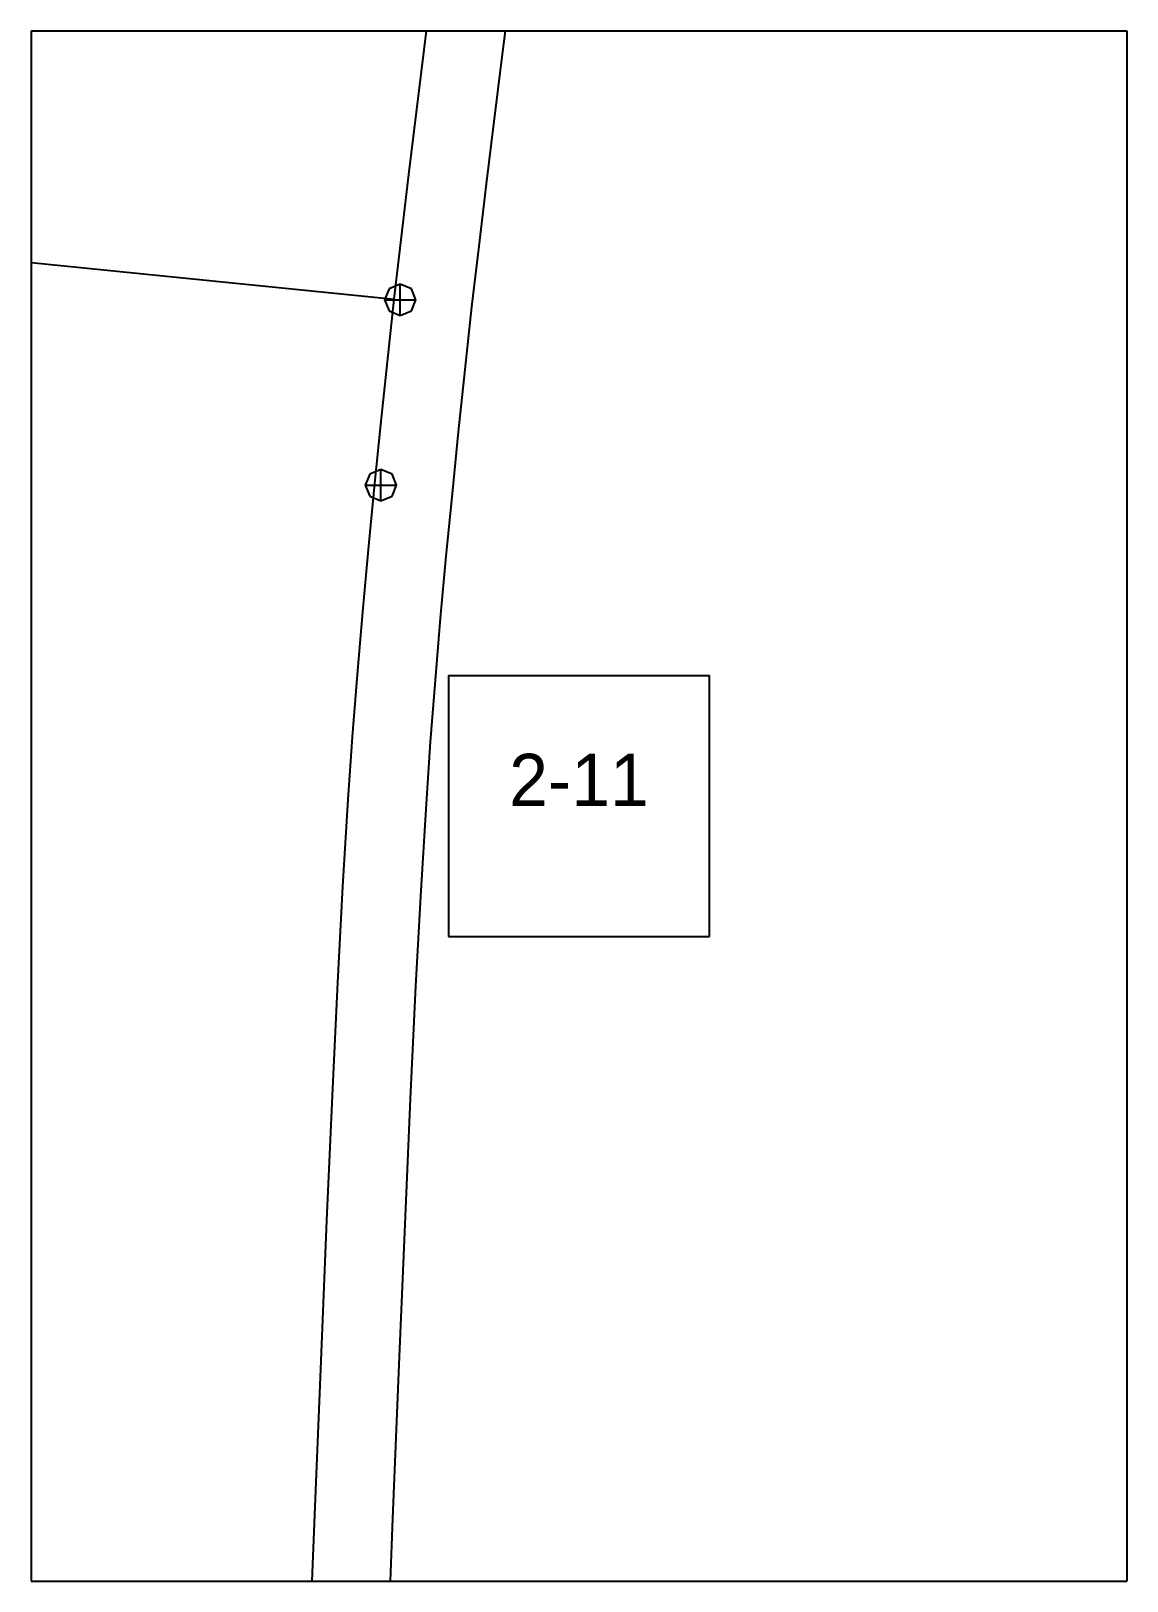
# Paper-space layout 'Plan 2-11' of a CAD drawing. Header units: metres, sheet in millimetres. Extents: x 0 to 210, y 0 to 297.
# The model-space entities are those that its viewports show. They can reach past a viewport. Long polylines and large blocks are cut down to what shows.
import ezdxf
from ezdxf.enums import TextEntityAlignment as Align

# ---------------------------------------------------------------- set-up
doc = ezdxf.new("R2010")
doc.units = ezdxf.units.M
for name, color, linetype in [('default', 7, 'Continuous'), ('TEXTLAYER', 7, 'Continuous'), ('VIEWPORTS', 7, 'Continuous')]:
    doc.layers.add(name, color=color, linetype=linetype)

msp = doc.modelspace()

# ---------------------------------------------------------------- linework, layer by layer
at = {"color": 9}
for p, q in [((2100, 0), (2100, -297)), ((2100, 0), (2100, -297)), ((2310, 0), (2310, -297)), ((2310, 0), (2310, -297)), ((1890, -297), (2100, -297)), ((1890, -297), (2100, -297)), ((2100, -297), (2310, -297)), ((2100, -297), (2100, -594)), ((2100, -297), (2310, -297)), ((2100, -297), (2100, -594)), ((2310, -297), (2520, -297)), ((2310, -297), (2310, -594)), ((2310, -297), (2520, -297)), ((2310, -297), (2310, -594)), ((2180, -420.5), (2230, -420.5)), ((2180, -420.5), (2180, -470.5)), ((2230, -470.5), (2230, -420.5)), ((2180, -470.5), (2230, -470.5)), ((1890, -594), (2100, -594)), ((1890, -594), (2100, -594)), ((2100, -594), (2310, -594)), ((2100, -594), (2100, -891)), ((2100, -594), (2310, -594)), ((2100, -594), (2100, -891)), ((2310, -594), (2520, -594)), ((2310, -594), (2310, -891)), ((2310, -594), (2520, -594)), ((2310, -594), (2310, -891))]:
    msp.add_line(p, q, dxfattribs=at)
at = {"layer": 'default', "color": 7, "linetype": 'Continuous'}
for p, q in [((2175.33, -300.59), (2176.87, -288.44)), ((2190.22, -302.43), (2191.75, -290.32)), ((2173.86, -312.55), (2175.33, -300.59)), ((2188.75, -314.37), (2190.22, -302.43)), ((1808.28, -311.81), (2169.56, -348.4)), ((2172.4, -324.51), (2173.86, -312.55)), ((2187.29, -326.3), (2188.75, -314.37)), ((2170.96, -336.47), (2172.4, -324.51)), ((2185.86, -338.24), (2187.29, -326.3)), ((2169.56, -348.4), (2170.96, -336.47)), ((2184.47, -349.88), (2185.86, -338.24)), ((2168.63, -346.41), (2167.76, -348.53)), ((2170.76, -345.53), (2168.63, -346.41)), ((2172.88, -346.41), (2170.76, -345.53)), ((2170.76, -351.53), (2170.76, -345.53)), ((2173.76, -348.53), (2172.88, -346.41)), ((2167.76, -348.53), (2168.63, -350.65)), ((2167.76, -348.53), (2173.76, -348.53)), ((2168.28, -360.41), (2169.56, -348.4)), ((2172.88, -350.65), (2173.76, -348.53)), ((2183.19, -361.85), (2184.47, -349.88)), ((2168.63, -350.65), (2170.76, -351.53)), ((2170.76, -351.53), (2172.88, -350.65)), ((2167.02, -372.38), (2168.28, -360.41)), ((2181.94, -373.78), (2183.19, -361.85)), ((2165.81, -384.36), (2167.02, -372.38)), ((2180.74, -385.7), (2181.94, -373.78)), ((2164.93, -381.91), (2164.05, -384.03)), ((2167.05, -381.03), (2164.93, -381.91)), ((2169.17, -381.91), (2167.05, -381.03)), ((2167.05, -387.03), (2167.05, -381.03)), ((2170.05, -384.03), (2169.17, -381.91)), ((2164.05, -384.03), (2164.93, -386.15)), ((2164.05, -384.03), (2170.05, -384.03)), ((2164.65, -396.34), (2165.81, -384.36)), ((2169.17, -386.15), (2170.05, -384.03)), ((2179.58, -397.61), (2180.74, -385.7)), ((2164.93, -386.15), (2167.05, -387.03)), ((2167.05, -387.03), (2169.17, -386.15)), ((2163.55, -408.32), (2164.65, -396.34)), ((2178.49, -409.5), (2179.58, -397.61)), ((2162.53, -420.3), (2163.55, -408.32)), ((2177.48, -421.37), (2178.49, -409.5)), ((2161.6, -432.27), (2162.53, -420.3)), ((2176.56, -433.22), (2177.48, -421.37)), ((2160.78, -444.25), (2161.6, -432.27)), ((2175.75, -445.09), (2176.56, -433.22)), ((2159.77, -460.93), (2160.78, -444.25)), ((2174.74, -461.69), (2175.75, -445.09)), ((2158.77, -479.29), (2159.77, -460.93)), ((2173.74, -480.01), (2174.74, -461.69)), ((2157.74, -500.95), (2158.77, -479.29)), ((2172.72, -501.64), (2173.74, -480.01)), ((2156.71, -524.92), (2157.74, -500.95)), ((2171.69, -525.61), (2172.72, -501.64)), ((2155.59, -551.84), (2156.71, -524.92)), ((2170.57, -552.53), (2171.69, -525.61)), ((2154.38, -581.35), (2155.59, -551.84)), ((2169.36, -582.05), (2170.57, -552.53)), ((2153.09, -613.43), (2154.38, -581.35)), ((2168.07, -614.14), (2169.36, -582.05))]:
    msp.add_line(p, q, dxfattribs=at)

# ---------------------------------------------------------------- texts
at = {"layer": 'TEXTLAYER', "color": 1}
msp.add_text('2-11', height=10, dxfattribs=at).set_placement((2205, -445.5), align=Align.CENTER)

psp = doc.layouts.new('Plan 2-11')

# ---------------------------------------------------------------- viewports
at = {"layer": 'VIEWPORTS'}
psp.add_viewport(center=(105, 148.5), size=(210, 297), view_center_point=(2205, -445.5), view_height=297, dxfattribs=at)

doc.saveas('drawing.dxf')
